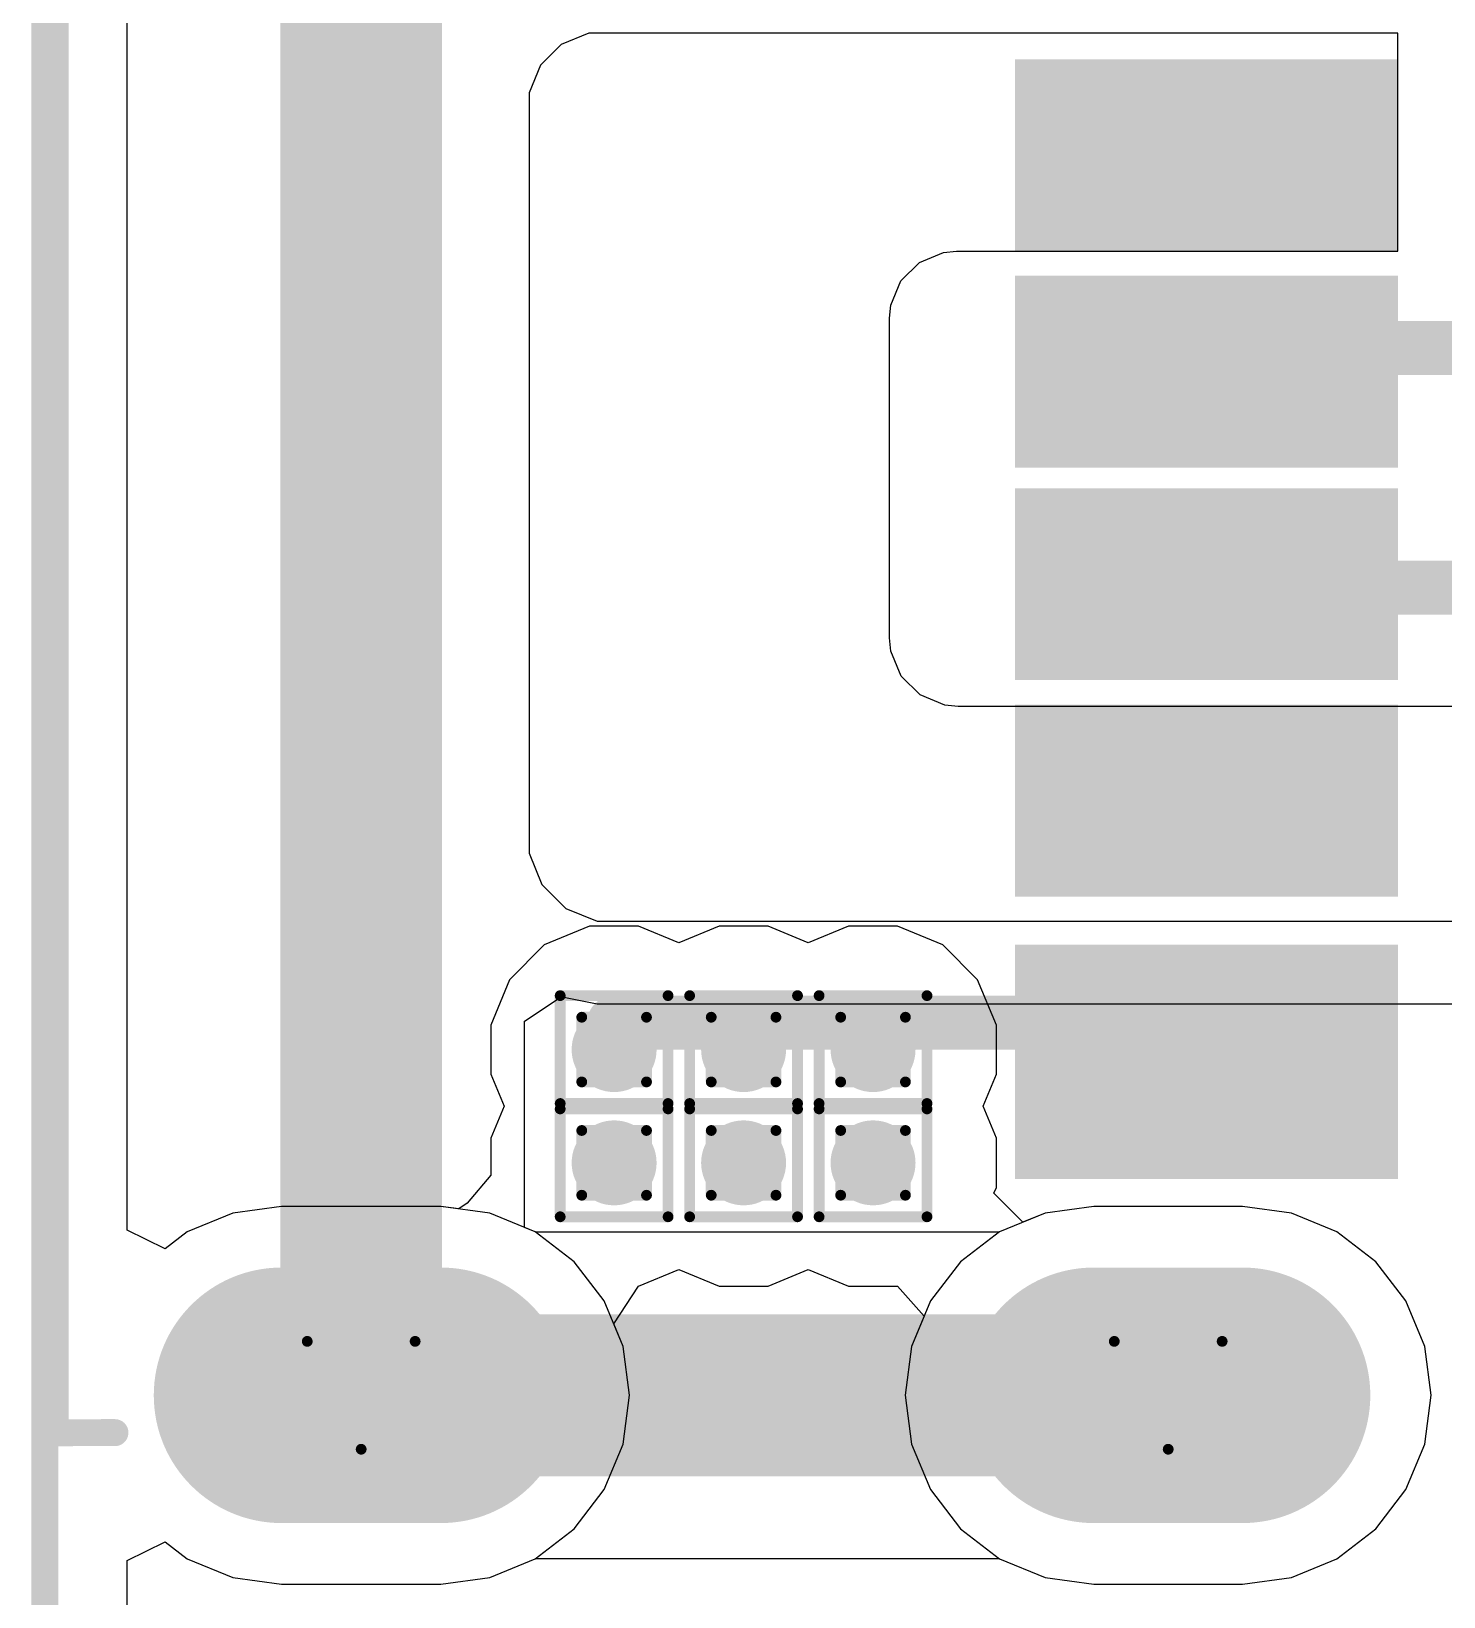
# Model space of a CAD drawing. Header units: inches. Extents: x -12 to 5357, y -8 to 5291.
# Drawn here: x -4.06 to 2.59, y 20.3 to 27.67 of the extents above; entities that cross this region are included whole.
import ezdxf

# ---------------------------------------------------------------- set-up
doc = ezdxf.new("R2010")
doc.units = ezdxf.units.IN
for name, color, linetype in [('Board Outline', 216, 'Continuous'), ('Bottom Layer', 5, 'Continuous'), ('Bottom Solder', 6, 'Continuous'), ('Drill Drawing', 1, 'Continuous'), ('Ground', 16, 'Continuous'), ('Multi-Layer', 9, 'Continuous'), ('Pad Holes', 156, 'Continuous'), ('Power', 76, 'Continuous'), ('Top Layer', 1, 'Continuous'), ('Top Overlay', 2, 'Continuous'), ('Top Paste', 8, 'Continuous'), ('Top Solder', 216, 'Continuous'), ('Via Holes', 16, 'Continuous')]:
    doc.layers.add(name, color=color, linetype=linetype)

# ---------------------------------------------------------------- blocks, each defined once
blk = doc.blocks.new('TYPE_C_31_M_17__74')
at = {"layer": 'Bottom Layer'}
h = blk.add_hatch(color=5, dxfattribs=at)
edge = h.paths.add_edge_path()
edge.add_arc((-4.32, 2.16), 0.5, 0, 180)
edge.add_line((-4.82, 2.16), (-4.82, 1.46))
edge.add_arc((-4.32, 1.46), 0.5, 180, 360)
edge.add_line((-3.82, 1.46), (-3.82, 2.16))
h = blk.add_hatch(color=5, dxfattribs=at)
edge = h.paths.add_edge_path()
edge.add_arc((4.32, 1.46), 0.5, 180, 360)
edge.add_line((4.82, 1.46), (4.82, 2.16))
edge.add_arc((4.32, 2.16), 0.5, 0, 180)
edge.add_line((3.82, 2.16), (3.82, 1.46))
h = blk.add_hatch(color=5, dxfattribs=at)
edge = h.paths.add_edge_path()
edge.add_arc((-4.32, -2.365), 0.5, 180, 360)
edge.add_line((-3.82, -2.365), (-3.82, -1.615))
edge.add_arc((-4.32, -1.615), 0.5, 0, 180)
edge.add_line((-4.82, -1.615), (-4.82, -2.365))
h = blk.add_hatch(color=5, dxfattribs=at)
edge = h.paths.add_edge_path()
edge.add_arc((4.32, -2.365), 0.5, 180, 360)
edge.add_line((4.82, -2.365), (4.82, -1.615))
edge.add_arc((4.32, -1.615), 0.5, 0, 180)
edge.add_line((3.82, -1.615), (3.82, -2.365))
at = {"layer": 'Bottom Solder'}
h = blk.add_hatch(color=6, dxfattribs=at)
edge = h.paths.add_edge_path()
edge.add_arc((-4.32, 2.16), 0.6016, 0, 180)
edge.add_line((-4.9216, 2.16), (-4.9216, 1.46))
edge.add_arc((-4.32, 1.46), 0.6016, 180, 360)
edge.add_line((-3.7184, 1.46), (-3.7184, 2.16))
h = blk.add_hatch(color=6, dxfattribs=at)
edge = h.paths.add_edge_path()
edge.add_arc((4.32, 1.46), 0.6016, 180, 360)
edge.add_line((4.9216, 1.46), (4.9216, 2.16))
edge.add_arc((4.32, 2.16), 0.6016, 0, 180)
edge.add_line((3.7184, 2.16), (3.7184, 1.46))
h = blk.add_hatch(color=6, dxfattribs=at)
edge = h.paths.add_edge_path()
edge.add_arc((-4.32, -2.365), 0.6016, 180, 360)
edge.add_line((-3.7184, -2.365), (-3.7184, -1.615))
edge.add_arc((-4.32, -1.615), 0.6016, 0, 180)
edge.add_line((-4.9216, -1.615), (-4.9216, -2.365))
h = blk.add_hatch(color=6, dxfattribs=at)
edge = h.paths.add_edge_path()
edge.add_arc((4.32, -2.365), 0.6016, 180, 360)
edge.add_line((4.9216, -2.365), (4.9216, -1.615))
edge.add_arc((4.32, -1.615), 0.6016, 0, 180)
edge.add_line((3.7184, -1.615), (3.7184, -2.365))
at = {"layer": 'Ground'}
h = blk.add_hatch(color=16, dxfattribs=at)
edge = h.paths.add_edge_path()
edge.add_arc((-4.32, 2.16), 0.5, 0, 180)
edge.add_line((-4.82, 2.16), (-4.82, 1.46))
edge.add_arc((-4.32, 1.46), 0.5, 180, 360)
edge.add_line((-3.82, 1.46), (-3.82, 2.16))
h = blk.add_hatch(color=16, dxfattribs=at)
edge = h.paths.add_edge_path()
edge.add_arc((4.32, 1.46), 0.5, 180, 360)
edge.add_line((4.82, 1.46), (4.82, 2.16))
edge.add_arc((4.32, 2.16), 0.5, 0, 180)
edge.add_line((3.82, 2.16), (3.82, 1.46))
h = blk.add_hatch(color=16, dxfattribs=at)
edge = h.paths.add_edge_path()
edge.add_arc((-4.32, -2.365), 0.5, 180, 360)
edge.add_line((-3.82, -2.365), (-3.82, -1.615))
edge.add_arc((-4.32, -1.615), 0.5, 0, 180)
edge.add_line((-4.82, -1.615), (-4.82, -2.365))
h = blk.add_hatch(color=16, dxfattribs=at)
edge = h.paths.add_edge_path()
edge.add_arc((4.32, -2.365), 0.5, 180, 360)
edge.add_line((4.82, -2.365), (4.82, -1.615))
edge.add_arc((4.32, -1.615), 0.5, 0, 180)
edge.add_line((3.82, -1.615), (3.82, -2.365))
at = {"layer": 'Multi-Layer'}
h = blk.add_hatch(color=9, dxfattribs=at)
edge = h.paths.add_edge_path()
edge.add_arc((-4.32, 2.16), 0.5, 0, 180)
edge.add_line((-4.82, 2.16), (-4.82, 1.46))
edge.add_arc((-4.32, 1.46), 0.5, 180, 360)
edge.add_line((-3.82, 1.46), (-3.82, 2.16))
h = blk.add_hatch(color=9, dxfattribs=at)
edge = h.paths.add_edge_path()
edge.add_arc((4.32, 1.46), 0.5, 180, 360)
edge.add_line((4.82, 1.46), (4.82, 2.16))
edge.add_arc((4.32, 2.16), 0.5, 0, 180)
edge.add_line((3.82, 2.16), (3.82, 1.46))
h = blk.add_hatch(color=9, dxfattribs=at)
edge = h.paths.add_edge_path()
edge.add_arc((-4.32, -2.365), 0.5, 180, 360)
edge.add_line((-3.82, -2.365), (-3.82, -1.615))
edge.add_arc((-4.32, -1.615), 0.5, 0, 180)
edge.add_line((-4.82, -1.615), (-4.82, -2.365))
h = blk.add_hatch(color=9, dxfattribs=at)
edge = h.paths.add_edge_path()
edge.add_arc((4.32, -2.365), 0.5, 180, 360)
edge.add_line((4.82, -2.365), (4.82, -1.615))
edge.add_arc((4.32, -1.615), 0.5, 0, 180)
edge.add_line((3.82, -1.615), (3.82, -2.365))
at = {"layer": 'Pad Holes'}
h = blk.add_hatch(color=7, dxfattribs=at)
edge = h.paths.add_edge_path()
edge.add_arc((-4.32, 1.47), 0.26, 180, 360)
edge.add_line((-4.06, 1.47), (-4.06, 2.15))
edge.add_arc((-4.32, 2.15), 0.26, 0, 180)
edge.add_line((-4.58, 2.15), (-4.58, 1.47))
h = blk.add_hatch(color=7, dxfattribs=at)
edge = h.paths.add_edge_path()
edge.add_arc((4.32, 1.47), 0.26, 180, 360)
edge.add_line((4.58, 1.47), (4.58, 2.15))
edge.add_arc((4.32, 2.15), 0.26, 0, 180)
edge.add_line((4.06, 2.15), (4.06, 1.47))
h = blk.add_hatch(color=7, dxfattribs=at)
edge = h.paths.add_edge_path()
edge.add_arc((-4.32, -2.33), 0.26, 180, 360)
edge.add_line((-4.06, -2.33), (-4.06, -1.65))
edge.add_arc((-4.32, -1.65), 0.26, 0, 180)
edge.add_line((-4.58, -1.65), (-4.58, -2.33))
h = blk.add_hatch(color=7, dxfattribs=at)
edge = h.paths.add_edge_path()
edge.add_arc((4.32, -2.33), 0.26, 180, 360)
edge.add_line((4.58, -2.33), (4.58, -1.65))
edge.add_arc((4.32, -1.65), 0.26, 0, 180)
edge.add_line((4.06, -1.65), (4.06, -2.33))
at = {"layer": 'Power'}
h = blk.add_hatch(color=76, dxfattribs=at)
edge = h.paths.add_edge_path()
edge.add_arc((-4.32, 2.16), 0.5, 0, 180)
edge.add_line((-4.82, 2.16), (-4.82, 1.46))
edge.add_arc((-4.32, 1.46), 0.5, 180, 360)
edge.add_line((-3.82, 1.46), (-3.82, 2.16))
h = blk.add_hatch(color=76, dxfattribs=at)
edge = h.paths.add_edge_path()
edge.add_arc((4.32, 1.46), 0.5, 180, 360)
edge.add_line((4.82, 1.46), (4.82, 2.16))
edge.add_arc((4.32, 2.16), 0.5, 0, 180)
edge.add_line((3.82, 2.16), (3.82, 1.46))
h = blk.add_hatch(color=76, dxfattribs=at)
edge = h.paths.add_edge_path()
edge.add_arc((-4.32, -2.365), 0.5, 180, 360)
edge.add_line((-3.82, -2.365), (-3.82, -1.615))
edge.add_arc((-4.32, -1.615), 0.5, 0, 180)
edge.add_line((-4.82, -1.615), (-4.82, -2.365))
h = blk.add_hatch(color=76, dxfattribs=at)
edge = h.paths.add_edge_path()
edge.add_arc((4.32, -2.365), 0.5, 180, 360)
edge.add_line((4.82, -2.365), (4.82, -1.615))
edge.add_arc((4.32, -1.615), 0.5, 0, 180)
edge.add_line((3.82, -1.615), (3.82, -2.365))
at = {"layer": 'Top Layer'}
for points in [[(-3.2, 2.79), (-2.3, 2.79), (-2.3, 1.19), (-3.2, 1.19)], [(-1.17, 1.19), (-1.87, 1.19), (-1.87, 2.79), (-1.17, 2.79)], [(-0.15, 1.19), (-0.85, 1.19), (-0.85, 2.79), (-0.15, 2.79)], [(0.15, 2.79), (0.85, 2.79), (0.85, 1.19), (0.15, 1.19)], [(1.17, 2.79), (1.87, 2.79), (1.87, 1.19), (1.17, 1.19)], [(2.3, 2.79), (3.2, 2.79), (3.2, 1.19), (2.3, 1.19)]]:
    blk.add_hatch(color=1, dxfattribs=at).paths.add_polyline_path(points)
h = blk.add_hatch(color=1, dxfattribs=at)
edge = h.paths.add_edge_path()
edge.add_arc((-4.32, 2.16), 0.5, 0, 180)
edge.add_line((-4.82, 2.16), (-4.82, 1.46))
edge.add_arc((-4.32, 1.46), 0.5, 180, 360)
edge.add_line((-3.82, 1.46), (-3.82, 2.16))
h = blk.add_hatch(color=1, dxfattribs=at)
edge = h.paths.add_edge_path()
edge.add_arc((4.32, 1.46), 0.5, 180, 360)
edge.add_line((4.82, 1.46), (4.82, 2.16))
edge.add_arc((4.32, 2.16), 0.5, 0, 180)
edge.add_line((3.82, 2.16), (3.82, 1.46))
h = blk.add_hatch(color=1, dxfattribs=at)
edge = h.paths.add_edge_path()
edge.add_arc((-4.32, -2.365), 0.5, 180, 360)
edge.add_line((-3.82, -2.365), (-3.82, -1.615))
edge.add_arc((-4.32, -1.615), 0.5, 0, 180)
edge.add_line((-4.82, -1.615), (-4.82, -2.365))
h = blk.add_hatch(color=1, dxfattribs=at)
edge = h.paths.add_edge_path()
edge.add_arc((4.32, -2.365), 0.5, 180, 360)
edge.add_line((4.82, -2.365), (4.82, -1.615))
edge.add_arc((4.32, -1.615), 0.5, 0, 180)
edge.add_line((3.82, -1.615), (3.82, -2.365))
at = {"layer": 'Top Paste'}
for points in [[(-3.2, 2.79), (-2.3, 2.79), (-2.3, 1.19), (-3.2, 1.19)], [(-1.17, 1.19), (-1.87, 1.19), (-1.87, 2.79), (-1.17, 2.79)], [(-0.15, 1.19), (-0.85, 1.19), (-0.85, 2.79), (-0.15, 2.79)], [(0.15, 2.79), (0.85, 2.79), (0.85, 1.19), (0.15, 1.19)], [(1.17, 2.79), (1.87, 2.79), (1.87, 1.19), (1.17, 1.19)], [(2.3, 2.79), (3.2, 2.79), (3.2, 1.19), (2.3, 1.19)]]:
    blk.add_hatch(color=8, dxfattribs=at).paths.add_polyline_path(points)
at = {"layer": 'Top Solder'}
for points in [[(-3.3016, 2.8916), (-2.1984, 2.8916), (-2.1984, 1.0884), (-3.3016, 1.0884)], [(-1.0684, 1.0884), (-1.9716, 1.0884), (-1.9716, 2.8916), (-1.0684, 2.8916)], [(-0.0484, 1.0884), (-0.9516, 1.0884), (-0.9516, 2.8916), (-0.0484, 2.8916)], [(0.0484, 2.8916), (0.9516, 2.8916), (0.9516, 1.0884), (0.0484, 1.0884)], [(1.0684, 2.8916), (1.9716, 2.8916), (1.9716, 1.0884), (1.0684, 1.0884)], [(2.1984, 2.8916), (3.3016, 2.8916), (3.3016, 1.0884), (2.1984, 1.0884)]]:
    blk.add_hatch(color=216, dxfattribs=at).paths.add_polyline_path(points)
h = blk.add_hatch(color=216, dxfattribs=at)
edge = h.paths.add_edge_path()
edge.add_arc((-4.32, 2.16), 0.6016, 0, 180)
edge.add_line((-4.9216, 2.16), (-4.9216, 1.46))
edge.add_arc((-4.32, 1.46), 0.6016, 180, 360)
edge.add_line((-3.7184, 1.46), (-3.7184, 2.16))
h = blk.add_hatch(color=216, dxfattribs=at)
edge = h.paths.add_edge_path()
edge.add_arc((4.32, 1.46), 0.6016, 180, 360)
edge.add_line((4.9216, 1.46), (4.9216, 2.16))
edge.add_arc((4.32, 2.16), 0.6016, 0, 180)
edge.add_line((3.7184, 2.16), (3.7184, 1.46))
h = blk.add_hatch(color=216, dxfattribs=at)
edge = h.paths.add_edge_path()
edge.add_arc((-4.32, -2.365), 0.6016, 180, 360)
edge.add_line((-3.7184, -2.365), (-3.7184, -1.615))
edge.add_arc((-4.32, -1.615), 0.6016, 0, 180)
edge.add_line((-4.9216, -1.615), (-4.9216, -2.365))
h = blk.add_hatch(color=216, dxfattribs=at)
edge = h.paths.add_edge_path()
edge.add_arc((4.32, -2.365), 0.6016, 180, 360)
edge.add_line((4.9216, -2.365), (4.9216, -1.615))
edge.add_arc((4.32, -1.615), 0.6016, 0, 180)
edge.add_line((3.7184, -1.615), (3.7184, -2.365))
at = {"layer": 'Top Overlay'}
for points in [[(-4.318, -0.8812, 0.127, 0.127, 0), (-4.32, 0.7464, 0.127, 0.127, 0)], [(4.322, -0.8812, 0.127, 0.127, 0), (4.32, 0.7464, 0.127, 0.127, 0)], [(-4.4995, -3.431, 0.127, 0.127, 0), (-4.4998, -3.1496, 0.127, 0.127, 0)], [(4.4961, -3.431, 0.127, 0.127, 0), (4.4958, -3.1496, 0.127, 0.127, 0)], [(4.4961, -3.431, 0.127, 0.127, 0), (-4.4995, -3.431, 0.127, 0.127, 0)]]:
    blk.add_lwpolyline(points, format="xyseb", dxfattribs=at)
for points in [[(-4.3517, 0.7464, 0.0635, 0.0635, 1), (-4.2882, 0.7464, 0.0635, 0.0635, 1)], [(4.2882, 0.7464, 0.0635, 0.0635, 1), (4.3517, 0.7464, 0.0635, 0.0635, 1)], [(-4.3498, -0.8812, 0.0635, 0.0635, 1), (-4.2862, -0.8812, 0.0635, 0.0635, 1)], [(4.2902, -0.8812, 0.0635, 0.0635, 1), (4.3537, -0.8812, 0.0635, 0.0635, 1)], [(-4.5315, -3.1496, 0.0635, 0.0635, 1), (-4.468, -3.1496, 0.0635, 0.0635, 1)], [(4.464, -3.1496, 0.0635, 0.0635, 1), (4.5275, -3.1496, 0.0635, 0.0635, 1)], [(-4.5312, -3.431, 0.0635, 0.0635, 1), (-4.4677, -3.431, 0.0635, 0.0635, 1)], [(-4.5312, -3.431, 0.0635, 0.0635, 1), (-4.4677, -3.431, 0.0635, 0.0635, 1)], [(4.4644, -3.431, 0.0635, 0.0635, 1), (4.5279, -3.431, 0.0635, 0.0635, 1)], [(4.4644, -3.431, 0.0635, 0.0635, 1), (4.5279, -3.431, 0.0635, 0.0635, 1)]]:
    blk.add_lwpolyline(points, format="xyseb", close=True, dxfattribs=at)

msp = doc.modelspace()

# ---------------------------------------------------------------- hatches: boundary and pattern name
at = {"layer": 'Bottom Layer'}
h = msp.add_hatch(color=5, dxfattribs=at)
edge = h.paths.add_edge_path()
edge.add_arc((-1.3191, 22.8737), 0.2, 0, 360)
h = msp.add_hatch(color=5, dxfattribs=at)
edge = h.paths.add_edge_path()
edge.add_arc((-0.7095, 22.8737), 0.2, 0, 360)
h = msp.add_hatch(color=5, dxfattribs=at)
edge = h.paths.add_edge_path()
edge.add_arc((-0.0999, 22.8737), 0.2, 0, 360)
h = msp.add_hatch(color=5, dxfattribs=at)
edge = h.paths.add_edge_path()
edge.add_arc((-1.3191, 22.3403), 0.2, 0, 360)
h = msp.add_hatch(color=5, dxfattribs=at)
edge = h.paths.add_edge_path()
edge.add_arc((-0.7095, 22.3403), 0.2, 0, 360)
h = msp.add_hatch(color=5, dxfattribs=at)
edge = h.paths.add_edge_path()
edge.add_arc((-0.0999, 22.3403), 0.2, 0, 360)
at = {"layer": 'Ground'}
h = msp.add_hatch(color=16, dxfattribs=at)
edge = h.paths.add_edge_path()
edge.add_arc((-1.3191, 22.8737), 0.2, 0, 360)
h = msp.add_hatch(color=16, dxfattribs=at)
edge = h.paths.add_edge_path()
edge.add_arc((-0.7095, 22.8737), 0.2, 0, 360)
h = msp.add_hatch(color=16, dxfattribs=at)
edge = h.paths.add_edge_path()
edge.add_arc((-0.0999, 22.8737), 0.2, 0, 360)
h = msp.add_hatch(color=16, dxfattribs=at)
edge = h.paths.add_edge_path()
edge.add_arc((-1.3191, 22.3403), 0.2, 0, 360)
h = msp.add_hatch(color=16, dxfattribs=at)
edge = h.paths.add_edge_path()
edge.add_arc((-0.7095, 22.3403), 0.2, 0, 360)
h = msp.add_hatch(color=16, dxfattribs=at)
edge = h.paths.add_edge_path()
edge.add_arc((-0.0999, 22.3403), 0.2, 0, 360)
at = {"layer": 'Power'}
h = msp.add_hatch(color=76, dxfattribs=at)
edge = h.paths.add_edge_path()
edge.add_arc((-1.3191, 22.8737), 0.2, 0, 360)
h = msp.add_hatch(color=76, dxfattribs=at)
edge = h.paths.add_edge_path()
edge.add_arc((-0.7095, 22.8737), 0.2, 0, 360)
h = msp.add_hatch(color=76, dxfattribs=at)
edge = h.paths.add_edge_path()
edge.add_arc((-0.0999, 22.8737), 0.2, 0, 360)
h = msp.add_hatch(color=76, dxfattribs=at)
edge = h.paths.add_edge_path()
edge.add_arc((-1.3191, 22.3403), 0.2, 0, 360)
h = msp.add_hatch(color=76, dxfattribs=at)
edge = h.paths.add_edge_path()
edge.add_arc((-0.7095, 22.3403), 0.2, 0, 360)
h = msp.add_hatch(color=76, dxfattribs=at)
edge = h.paths.add_edge_path()
edge.add_arc((-0.0999, 22.3403), 0.2, 0, 360)
at = {"layer": 'Top Layer'}
h = msp.add_hatch(color=1, dxfattribs=at)
edge = h.paths.add_edge_path()
edge.add_arc((-1.3191, 22.8737), 0.2, 0, 360)
h = msp.add_hatch(color=1, dxfattribs=at)
edge = h.paths.add_edge_path()
edge.add_arc((-0.7095, 22.8737), 0.2, 0, 360)
h = msp.add_hatch(color=1, dxfattribs=at)
edge = h.paths.add_edge_path()
edge.add_arc((-0.0999, 22.8737), 0.2, 0, 360)
h = msp.add_hatch(color=1, dxfattribs=at)
edge = h.paths.add_edge_path()
edge.add_arc((-1.3191, 22.3403), 0.2, 0, 360)
h = msp.add_hatch(color=1, dxfattribs=at)
edge = h.paths.add_edge_path()
edge.add_arc((-0.7095, 22.3403), 0.2, 0, 360)
h = msp.add_hatch(color=1, dxfattribs=at)
edge = h.paths.add_edge_path()
edge.add_arc((-0.0999, 22.3403), 0.2, 0, 360)
at = {"layer": 'Via Holes'}
h = msp.add_hatch(color=7, dxfattribs=at)
edge = h.paths.add_edge_path()
edge.add_arc((-1.3191, 22.8737), 0.1, 0, 360)
h = msp.add_hatch(color=7, dxfattribs=at)
edge = h.paths.add_edge_path()
edge.add_arc((-0.7095, 22.8737), 0.1, 0, 360)
h = msp.add_hatch(color=7, dxfattribs=at)
edge = h.paths.add_edge_path()
edge.add_arc((-0.0999, 22.8737), 0.1, 0, 360)
h = msp.add_hatch(color=7, dxfattribs=at)
edge = h.paths.add_edge_path()
edge.add_arc((-1.3191, 22.3403), 0.1, 0, 360)
h = msp.add_hatch(color=7, dxfattribs=at)
edge = h.paths.add_edge_path()
edge.add_arc((-0.7095, 22.3403), 0.1, 0, 360)
h = msp.add_hatch(color=7, dxfattribs=at)
edge = h.paths.add_edge_path()
edge.add_arc((-0.0999, 22.3403), 0.1, 0, 360)

# ---------------------------------------------------------------- linework, layer by layer
at = {"layer": 'Board Outline'}
msp.add_lwpolyline([(-3.9999, -1.4599, 0.127, 0.127, 0), (-3.9999, 55.438, 0.127, 0.127, 0)], format="xyseb", dxfattribs=at)
at = {"layer": 'Bottom Layer'}
for p, q in [((-3.6114, 22.0229), (-3.6114, 29.1084)), ((-2.8851, 22.1343), (-3.1151, 22.104)), ((-2.1351, 22.1343), (-2.8851, 22.1343)), ((-1.9051, 22.104), (-2.1351, 22.1343)), ((0.9399, 22.1343), (0.7099, 22.104)), ((1.6399, 22.1343), (0.9399, 22.1343)), ((1.8699, 22.104), (1.6399, 22.1343)), ((-3.1151, 22.104), (-3.3294, 22.0152)), ((-1.6908, 22.0152), (-1.9051, 22.104)), ((0.7099, 22.104), (0.4956, 22.0152)), ((2.0842, 22.0152), (1.8699, 22.104)), ((-3.4336, 21.9352), (-3.6114, 22.0229)), ((-3.3294, 22.0152), (-3.4336, 21.9352)), ((-1.5068, 21.874), (-1.6908, 22.0152)), ((0.4956, 22.0152), (0.3116, 21.874)), ((2.2683, 21.874), (2.0842, 22.0152)), ((-1.3655, 21.69), (-1.5068, 21.874)), ((0.3116, 21.874), (0.1704, 21.69)), ((2.4095, 21.69), (2.2683, 21.874)), ((-1.2768, 21.4757), (-1.3655, 21.69)), ((0.1704, 21.69), (0.0816, 21.4757)), ((2.4982, 21.4757), (2.4095, 21.69)), ((-1.2465, 21.2457), (-1.2768, 21.4757)), ((0.0816, 21.4757), (0.0513, 21.2457)), ((2.5285, 21.2457), (2.4982, 21.4757)), ((-1.2768, 21.0157), (-1.2465, 21.2457)), ((0.0513, 21.2457), (0.0816, 21.0157)), ((2.4982, 21.0157), (2.5285, 21.2457)), ((-1.3655, 20.8014), (-1.2768, 21.0157)), ((0.0816, 21.0157), (0.1704, 20.8014)), ((2.4095, 20.8014), (2.4982, 21.0157)), ((-1.5068, 20.6174), (-1.3655, 20.8014)), ((0.1704, 20.8014), (0.3116, 20.6174)), ((2.2683, 20.6174), (2.4095, 20.8014)), ((-1.6908, 20.4761), (-1.5068, 20.6174)), ((0.3116, 20.6174), (0.4956, 20.4761)), ((2.0842, 20.4761), (2.2683, 20.6174)), ((-3.6114, 20.4684), (-3.4336, 20.5561)), ((-3.4336, 20.5561), (-3.3294, 20.4761)), ((-3.6114, -1.4599), (-3.6114, 20.4684)), ((-3.3294, 20.4761), (-3.1151, 20.3874)), ((-1.9051, 20.3874), (-1.6908, 20.4761)), ((0.4956, 20.4761), (0.7099, 20.3874)), ((1.8699, 20.3874), (2.0842, 20.4761)), ((-3.1151, 20.3874), (-2.8851, 20.3571)), ((-2.8851, 20.3571), (-2.1351, 20.3571)), ((-2.1351, 20.3571), (-1.9051, 20.3874)), ((0.7099, 20.3874), (0.9399, 20.3571)), ((0.9399, 20.3571), (1.6399, 20.3571)), ((1.6399, 20.3571), (1.8699, 20.3874))]:
    msp.add_line(p, q, dxfattribs=at)
at = {"layer": 'Drill Drawing'}
for points in [[(-1.5731, 23.1277, 0.0508, 0.0508, 0), (-1.0651, 23.1277, 0.0508, 0.0508, 0)], [(-1.5731, 22.6197, 0.0508, 0.0508, 0), (-1.5731, 23.1277, 0.0508, 0.0508, 0)], [(-1.0651, 22.6197, 0.0508, 0.0508, 0), (-1.0651, 23.1277, 0.0508, 0.0508, 0)], [(-0.9635, 23.1277, 0.0508, 0.0508, 0), (-0.4555, 23.1277, 0.0508, 0.0508, 0)], [(-0.9635, 22.6197, 0.0508, 0.0508, 0), (-0.9635, 23.1277, 0.0508, 0.0508, 0)], [(-0.4555, 22.6197, 0.0508, 0.0508, 0), (-0.4555, 23.1277, 0.0508, 0.0508, 0)], [(-0.3539, 23.1277, 0.0508, 0.0508, 0), (0.1541, 23.1277, 0.0508, 0.0508, 0)], [(-0.3539, 22.6197, 0.0508, 0.0508, 0), (-0.3539, 23.1277, 0.0508, 0.0508, 0)], [(0.1541, 22.6197, 0.0508, 0.0508, 0), (0.1541, 23.1277, 0.0508, 0.0508, 0)], [(-1.4715, 23.0261, 0.0508, 0.0508, 0), (-1.1667, 23.0261, 0.0508, 0.0508, 0)], [(-1.4715, 22.7213, 0.0508, 0.0508, 0), (-1.4715, 23.0261, 0.0508, 0.0508, 0)], [(-1.1667, 22.7213, 0.0508, 0.0508, 0), (-1.1667, 23.0261, 0.0508, 0.0508, 0)], [(-0.8619, 23.0261, 0.0508, 0.0508, 0), (-0.5571, 23.0261, 0.0508, 0.0508, 0)], [(-0.8619, 22.7213, 0.0508, 0.0508, 0), (-0.8619, 23.0261, 0.0508, 0.0508, 0)], [(-0.5571, 22.7213, 0.0508, 0.0508, 0), (-0.5571, 23.0261, 0.0508, 0.0508, 0)], [(-0.2523, 23.0261, 0.0508, 0.0508, 0), (0.0525, 23.0261, 0.0508, 0.0508, 0)], [(-0.2523, 22.7213, 0.0508, 0.0508, 0), (-0.2523, 23.0261, 0.0508, 0.0508, 0)], [(0.0525, 22.7213, 0.0508, 0.0508, 0), (0.0525, 23.0261, 0.0508, 0.0508, 0)], [(-1.4715, 22.7213, 0.0508, 0.0508, 0), (-1.1667, 22.7213, 0.0508, 0.0508, 0)], [(-0.8619, 22.7213, 0.0508, 0.0508, 0), (-0.5571, 22.7213, 0.0508, 0.0508, 0)], [(-0.2523, 22.7213, 0.0508, 0.0508, 0), (0.0525, 22.7213, 0.0508, 0.0508, 0)], [(-1.5731, 22.6197, 0.0508, 0.0508, 0), (-1.0651, 22.6197, 0.0508, 0.0508, 0)], [(-0.9635, 22.6197, 0.0508, 0.0508, 0), (-0.4555, 22.6197, 0.0508, 0.0508, 0)], [(-0.3539, 22.6197, 0.0508, 0.0508, 0), (0.1541, 22.6197, 0.0508, 0.0508, 0)], [(-1.5731, 22.5943, 0.0508, 0.0508, 0), (-1.0651, 22.5943, 0.0508, 0.0508, 0)], [(-1.5731, 22.0863, 0.0508, 0.0508, 0), (-1.5731, 22.5943, 0.0508, 0.0508, 0)], [(-1.0651, 22.0863, 0.0508, 0.0508, 0), (-1.0651, 22.5943, 0.0508, 0.0508, 0)], [(-0.9635, 22.5943, 0.0508, 0.0508, 0), (-0.4555, 22.5943, 0.0508, 0.0508, 0)], [(-0.9635, 22.0863, 0.0508, 0.0508, 0), (-0.9635, 22.5943, 0.0508, 0.0508, 0)], [(-0.4555, 22.0863, 0.0508, 0.0508, 0), (-0.4555, 22.5943, 0.0508, 0.0508, 0)], [(-0.3539, 22.5943, 0.0508, 0.0508, 0), (0.1541, 22.5943, 0.0508, 0.0508, 0)], [(-0.3539, 22.0863, 0.0508, 0.0508, 0), (-0.3539, 22.5943, 0.0508, 0.0508, 0)], [(0.1541, 22.0863, 0.0508, 0.0508, 0), (0.1541, 22.5943, 0.0508, 0.0508, 0)], [(-1.4715, 22.4927, 0.0508, 0.0508, 0), (-1.1667, 22.4927, 0.0508, 0.0508, 0)], [(-1.4715, 22.1879, 0.0508, 0.0508, 0), (-1.4715, 22.4927, 0.0508, 0.0508, 0)], [(-1.1667, 22.1879, 0.0508, 0.0508, 0), (-1.1667, 22.4927, 0.0508, 0.0508, 0)], [(-0.8619, 22.4927, 0.0508, 0.0508, 0), (-0.5571, 22.4927, 0.0508, 0.0508, 0)], [(-0.8619, 22.1879, 0.0508, 0.0508, 0), (-0.8619, 22.4927, 0.0508, 0.0508, 0)], [(-0.5571, 22.1879, 0.0508, 0.0508, 0), (-0.5571, 22.4927, 0.0508, 0.0508, 0)], [(-0.2523, 22.4927, 0.0508, 0.0508, 0), (0.0525, 22.4927, 0.0508, 0.0508, 0)], [(-0.2523, 22.1879, 0.0508, 0.0508, 0), (-0.2523, 22.4927, 0.0508, 0.0508, 0)], [(0.0525, 22.1879, 0.0508, 0.0508, 0), (0.0525, 22.4927, 0.0508, 0.0508, 0)], [(-1.4715, 22.1879, 0.0508, 0.0508, 0), (-1.1667, 22.1879, 0.0508, 0.0508, 0)], [(-0.8619, 22.1879, 0.0508, 0.0508, 0), (-0.5571, 22.1879, 0.0508, 0.0508, 0)], [(-0.2523, 22.1879, 0.0508, 0.0508, 0), (0.0525, 22.1879, 0.0508, 0.0508, 0)], [(-1.5731, 22.0863, 0.0508, 0.0508, 0), (-1.0651, 22.0863, 0.0508, 0.0508, 0)], [(-0.9635, 22.0863, 0.0508, 0.0508, 0), (-0.4555, 22.0863, 0.0508, 0.0508, 0)], [(-0.3539, 22.0863, 0.0508, 0.0508, 0), (0.1541, 22.0863, 0.0508, 0.0508, 0)], [(-2.7641, 21.4997, 0.0508, 0.0508, 0), (-2.2561, 21.4997, 0.0508, 0.0508, 0)], [(-2.7641, 21.4997, 0.0508, 0.0508, 0), (-2.5101, 20.9917, 0.0508, 0.0508, 0)], [(-2.5101, 20.9917, 0.0508, 0.0508, 0), (-2.2561, 21.4997, 0.0508, 0.0508, 0)], [(1.0359, 21.4997, 0.0508, 0.0508, 0), (1.5439, 21.4997, 0.0508, 0.0508, 0)], [(1.0359, 21.4997, 0.0508, 0.0508, 0), (1.2899, 20.9917, 0.0508, 0.0508, 0)], [(1.2899, 20.9917, 0.0508, 0.0508, 0), (1.5439, 21.4997, 0.0508, 0.0508, 0)]]:
    msp.add_lwpolyline(points, format="xyseb", dxfattribs=at)
for points in [[(-1.5858, 23.1277, 0.0254, 0.0254, 1), (-1.5604, 23.1277, 0.0254, 0.0254, 1)], [(-1.5858, 23.1277, 0.0254, 0.0254, 1), (-1.5604, 23.1277, 0.0254, 0.0254, 1)], [(-1.0778, 23.1277, 0.0254, 0.0254, 1), (-1.0524, 23.1277, 0.0254, 0.0254, 1)], [(-1.0778, 23.1277, 0.0254, 0.0254, 1), (-1.0524, 23.1277, 0.0254, 0.0254, 1)], [(-0.9762, 23.1277, 0.0254, 0.0254, 1), (-0.9508, 23.1277, 0.0254, 0.0254, 1)], [(-0.9762, 23.1277, 0.0254, 0.0254, 1), (-0.9508, 23.1277, 0.0254, 0.0254, 1)], [(-0.4682, 23.1277, 0.0254, 0.0254, 1), (-0.4428, 23.1277, 0.0254, 0.0254, 1)], [(-0.4682, 23.1277, 0.0254, 0.0254, 1), (-0.4428, 23.1277, 0.0254, 0.0254, 1)], [(-0.3666, 23.1277, 0.0254, 0.0254, 1), (-0.3412, 23.1277, 0.0254, 0.0254, 1)], [(-0.3666, 23.1277, 0.0254, 0.0254, 1), (-0.3412, 23.1277, 0.0254, 0.0254, 1)], [(0.1414, 23.1277, 0.0254, 0.0254, 1), (0.1668, 23.1277, 0.0254, 0.0254, 1)], [(0.1414, 23.1277, 0.0254, 0.0254, 1), (0.1668, 23.1277, 0.0254, 0.0254, 1)], [(-1.4842, 23.0261, 0.0254, 0.0254, 1), (-1.4588, 23.0261, 0.0254, 0.0254, 1)], [(-1.4842, 23.0261, 0.0254, 0.0254, 1), (-1.4588, 23.0261, 0.0254, 0.0254, 1)], [(-1.1794, 23.0261, 0.0254, 0.0254, 1), (-1.154, 23.0261, 0.0254, 0.0254, 1)], [(-1.1794, 23.0261, 0.0254, 0.0254, 1), (-1.154, 23.0261, 0.0254, 0.0254, 1)], [(-0.8746, 23.0261, 0.0254, 0.0254, 1), (-0.8492, 23.0261, 0.0254, 0.0254, 1)], [(-0.8746, 23.0261, 0.0254, 0.0254, 1), (-0.8492, 23.0261, 0.0254, 0.0254, 1)], [(-0.5698, 23.0261, 0.0254, 0.0254, 1), (-0.5444, 23.0261, 0.0254, 0.0254, 1)], [(-0.5698, 23.0261, 0.0254, 0.0254, 1), (-0.5444, 23.0261, 0.0254, 0.0254, 1)], [(-0.265, 23.0261, 0.0254, 0.0254, 1), (-0.2396, 23.0261, 0.0254, 0.0254, 1)], [(-0.265, 23.0261, 0.0254, 0.0254, 1), (-0.2396, 23.0261, 0.0254, 0.0254, 1)], [(0.0398, 23.0261, 0.0254, 0.0254, 1), (0.0652, 23.0261, 0.0254, 0.0254, 1)], [(0.0398, 23.0261, 0.0254, 0.0254, 1), (0.0652, 23.0261, 0.0254, 0.0254, 1)], [(-1.4842, 22.7213, 0.0254, 0.0254, 1), (-1.4588, 22.7213, 0.0254, 0.0254, 1)], [(-1.4842, 22.7213, 0.0254, 0.0254, 1), (-1.4588, 22.7213, 0.0254, 0.0254, 1)], [(-1.1794, 22.7213, 0.0254, 0.0254, 1), (-1.154, 22.7213, 0.0254, 0.0254, 1)], [(-1.1794, 22.7213, 0.0254, 0.0254, 1), (-1.154, 22.7213, 0.0254, 0.0254, 1)], [(-0.8746, 22.7213, 0.0254, 0.0254, 1), (-0.8492, 22.7213, 0.0254, 0.0254, 1)], [(-0.8746, 22.7213, 0.0254, 0.0254, 1), (-0.8492, 22.7213, 0.0254, 0.0254, 1)], [(-0.5698, 22.7213, 0.0254, 0.0254, 1), (-0.5444, 22.7213, 0.0254, 0.0254, 1)], [(-0.5698, 22.7213, 0.0254, 0.0254, 1), (-0.5444, 22.7213, 0.0254, 0.0254, 1)], [(-0.265, 22.7213, 0.0254, 0.0254, 1), (-0.2396, 22.7213, 0.0254, 0.0254, 1)], [(-0.265, 22.7213, 0.0254, 0.0254, 1), (-0.2396, 22.7213, 0.0254, 0.0254, 1)], [(0.0398, 22.7213, 0.0254, 0.0254, 1), (0.0652, 22.7213, 0.0254, 0.0254, 1)], [(0.0398, 22.7213, 0.0254, 0.0254, 1), (0.0652, 22.7213, 0.0254, 0.0254, 1)], [(-1.5858, 22.6197, 0.0254, 0.0254, 1), (-1.5604, 22.6197, 0.0254, 0.0254, 1)], [(-1.5858, 22.6197, 0.0254, 0.0254, 1), (-1.5604, 22.6197, 0.0254, 0.0254, 1)], [(-1.0778, 22.6197, 0.0254, 0.0254, 1), (-1.0524, 22.6197, 0.0254, 0.0254, 1)], [(-1.0778, 22.6197, 0.0254, 0.0254, 1), (-1.0524, 22.6197, 0.0254, 0.0254, 1)], [(-0.9762, 22.6197, 0.0254, 0.0254, 1), (-0.9508, 22.6197, 0.0254, 0.0254, 1)], [(-0.9762, 22.6197, 0.0254, 0.0254, 1), (-0.9508, 22.6197, 0.0254, 0.0254, 1)], [(-0.4682, 22.6197, 0.0254, 0.0254, 1), (-0.4428, 22.6197, 0.0254, 0.0254, 1)], [(-0.4682, 22.6197, 0.0254, 0.0254, 1), (-0.4428, 22.6197, 0.0254, 0.0254, 1)], [(-0.3666, 22.6197, 0.0254, 0.0254, 1), (-0.3412, 22.6197, 0.0254, 0.0254, 1)], [(-0.3666, 22.6197, 0.0254, 0.0254, 1), (-0.3412, 22.6197, 0.0254, 0.0254, 1)], [(0.1414, 22.6197, 0.0254, 0.0254, 1), (0.1668, 22.6197, 0.0254, 0.0254, 1)], [(0.1414, 22.6197, 0.0254, 0.0254, 1), (0.1668, 22.6197, 0.0254, 0.0254, 1)], [(-1.5858, 22.5943, 0.0254, 0.0254, 1), (-1.5604, 22.5943, 0.0254, 0.0254, 1)], [(-1.5858, 22.5943, 0.0254, 0.0254, 1), (-1.5604, 22.5943, 0.0254, 0.0254, 1)], [(-1.0778, 22.5943, 0.0254, 0.0254, 1), (-1.0524, 22.5943, 0.0254, 0.0254, 1)], [(-1.0778, 22.5943, 0.0254, 0.0254, 1), (-1.0524, 22.5943, 0.0254, 0.0254, 1)], [(-0.9762, 22.5943, 0.0254, 0.0254, 1), (-0.9508, 22.5943, 0.0254, 0.0254, 1)], [(-0.9762, 22.5943, 0.0254, 0.0254, 1), (-0.9508, 22.5943, 0.0254, 0.0254, 1)], [(-0.4682, 22.5943, 0.0254, 0.0254, 1), (-0.4428, 22.5943, 0.0254, 0.0254, 1)], [(-0.4682, 22.5943, 0.0254, 0.0254, 1), (-0.4428, 22.5943, 0.0254, 0.0254, 1)], [(-0.3666, 22.5943, 0.0254, 0.0254, 1), (-0.3412, 22.5943, 0.0254, 0.0254, 1)], [(-0.3666, 22.5943, 0.0254, 0.0254, 1), (-0.3412, 22.5943, 0.0254, 0.0254, 1)], [(0.1414, 22.5943, 0.0254, 0.0254, 1), (0.1668, 22.5943, 0.0254, 0.0254, 1)], [(0.1414, 22.5943, 0.0254, 0.0254, 1), (0.1668, 22.5943, 0.0254, 0.0254, 1)], [(-1.4842, 22.4927, 0.0254, 0.0254, 1), (-1.4588, 22.4927, 0.0254, 0.0254, 1)], [(-1.4842, 22.4927, 0.0254, 0.0254, 1), (-1.4588, 22.4927, 0.0254, 0.0254, 1)], [(-1.1794, 22.4927, 0.0254, 0.0254, 1), (-1.154, 22.4927, 0.0254, 0.0254, 1)], [(-1.1794, 22.4927, 0.0254, 0.0254, 1), (-1.154, 22.4927, 0.0254, 0.0254, 1)], [(-0.8746, 22.4927, 0.0254, 0.0254, 1), (-0.8492, 22.4927, 0.0254, 0.0254, 1)], [(-0.8746, 22.4927, 0.0254, 0.0254, 1), (-0.8492, 22.4927, 0.0254, 0.0254, 1)], [(-0.5698, 22.4927, 0.0254, 0.0254, 1), (-0.5444, 22.4927, 0.0254, 0.0254, 1)], [(-0.5698, 22.4927, 0.0254, 0.0254, 1), (-0.5444, 22.4927, 0.0254, 0.0254, 1)], [(-0.265, 22.4927, 0.0254, 0.0254, 1), (-0.2396, 22.4927, 0.0254, 0.0254, 1)], [(-0.265, 22.4927, 0.0254, 0.0254, 1), (-0.2396, 22.4927, 0.0254, 0.0254, 1)], [(0.0398, 22.4927, 0.0254, 0.0254, 1), (0.0652, 22.4927, 0.0254, 0.0254, 1)], [(0.0398, 22.4927, 0.0254, 0.0254, 1), (0.0652, 22.4927, 0.0254, 0.0254, 1)], [(-1.4842, 22.1879, 0.0254, 0.0254, 1), (-1.4588, 22.1879, 0.0254, 0.0254, 1)], [(-1.4842, 22.1879, 0.0254, 0.0254, 1), (-1.4588, 22.1879, 0.0254, 0.0254, 1)], [(-1.1794, 22.1879, 0.0254, 0.0254, 1), (-1.154, 22.1879, 0.0254, 0.0254, 1)], [(-1.1794, 22.1879, 0.0254, 0.0254, 1), (-1.154, 22.1879, 0.0254, 0.0254, 1)], [(-0.8746, 22.1879, 0.0254, 0.0254, 1), (-0.8492, 22.1879, 0.0254, 0.0254, 1)], [(-0.8746, 22.1879, 0.0254, 0.0254, 1), (-0.8492, 22.1879, 0.0254, 0.0254, 1)], [(-0.5698, 22.1879, 0.0254, 0.0254, 1), (-0.5444, 22.1879, 0.0254, 0.0254, 1)], [(-0.5698, 22.1879, 0.0254, 0.0254, 1), (-0.5444, 22.1879, 0.0254, 0.0254, 1)], [(-0.265, 22.1879, 0.0254, 0.0254, 1), (-0.2396, 22.1879, 0.0254, 0.0254, 1)], [(-0.265, 22.1879, 0.0254, 0.0254, 1), (-0.2396, 22.1879, 0.0254, 0.0254, 1)], [(0.0398, 22.1879, 0.0254, 0.0254, 1), (0.0652, 22.1879, 0.0254, 0.0254, 1)], [(0.0398, 22.1879, 0.0254, 0.0254, 1), (0.0652, 22.1879, 0.0254, 0.0254, 1)], [(-1.5858, 22.0863, 0.0254, 0.0254, 1), (-1.5604, 22.0863, 0.0254, 0.0254, 1)], [(-1.5858, 22.0863, 0.0254, 0.0254, 1), (-1.5604, 22.0863, 0.0254, 0.0254, 1)], [(-1.0778, 22.0863, 0.0254, 0.0254, 1), (-1.0524, 22.0863, 0.0254, 0.0254, 1)], [(-1.0778, 22.0863, 0.0254, 0.0254, 1), (-1.0524, 22.0863, 0.0254, 0.0254, 1)], [(-0.9762, 22.0863, 0.0254, 0.0254, 1), (-0.9508, 22.0863, 0.0254, 0.0254, 1)], [(-0.9762, 22.0863, 0.0254, 0.0254, 1), (-0.9508, 22.0863, 0.0254, 0.0254, 1)], [(-0.4682, 22.0863, 0.0254, 0.0254, 1), (-0.4428, 22.0863, 0.0254, 0.0254, 1)], [(-0.4682, 22.0863, 0.0254, 0.0254, 1), (-0.4428, 22.0863, 0.0254, 0.0254, 1)], [(-0.3666, 22.0863, 0.0254, 0.0254, 1), (-0.3412, 22.0863, 0.0254, 0.0254, 1)], [(-0.3666, 22.0863, 0.0254, 0.0254, 1), (-0.3412, 22.0863, 0.0254, 0.0254, 1)], [(0.1414, 22.0863, 0.0254, 0.0254, 1), (0.1668, 22.0863, 0.0254, 0.0254, 1)], [(0.1414, 22.0863, 0.0254, 0.0254, 1), (0.1668, 22.0863, 0.0254, 0.0254, 1)], [(-2.7768, 21.4997, 0.0254, 0.0254, 1), (-2.7514, 21.4997, 0.0254, 0.0254, 1)], [(-2.7768, 21.4997, 0.0254, 0.0254, 1), (-2.7514, 21.4997, 0.0254, 0.0254, 1)], [(-2.2688, 21.4997, 0.0254, 0.0254, 1), (-2.2434, 21.4997, 0.0254, 0.0254, 1)], [(-2.2688, 21.4997, 0.0254, 0.0254, 1), (-2.2434, 21.4997, 0.0254, 0.0254, 1)], [(1.0232, 21.4997, 0.0254, 0.0254, 1), (1.0486, 21.4997, 0.0254, 0.0254, 1)], [(1.0232, 21.4997, 0.0254, 0.0254, 1), (1.0486, 21.4997, 0.0254, 0.0254, 1)], [(1.5312, 21.4997, 0.0254, 0.0254, 1), (1.5566, 21.4997, 0.0254, 0.0254, 1)], [(1.5312, 21.4997, 0.0254, 0.0254, 1), (1.5566, 21.4997, 0.0254, 0.0254, 1)], [(-2.5228, 20.9917, 0.0254, 0.0254, 1), (-2.4974, 20.9917, 0.0254, 0.0254, 1)], [(-2.5228, 20.9917, 0.0254, 0.0254, 1), (-2.4974, 20.9917, 0.0254, 0.0254, 1)], [(1.2772, 20.9917, 0.0254, 0.0254, 1), (1.3026, 20.9917, 0.0254, 0.0254, 1)], [(1.2772, 20.9917, 0.0254, 0.0254, 1), (1.3026, 20.9917, 0.0254, 0.0254, 1)]]:
    msp.add_lwpolyline(points, format="xyseb", close=True, dxfattribs=at)
at = {"layer": 'Ground'}
for p, q in [((-3.6114, 22.0229), (-3.6114, 29.1084)), ((-2.8851, 22.1343), (-3.1151, 22.104)), ((-2.1351, 22.1343), (-2.8851, 22.1343)), ((-1.9051, 22.104), (-2.1351, 22.1343)), ((0.9399, 22.1343), (0.7099, 22.104)), ((1.6399, 22.1343), (0.9399, 22.1343)), ((1.8699, 22.104), (1.6399, 22.1343)), ((-3.1151, 22.104), (-3.3294, 22.0152)), ((-1.6908, 22.0152), (-1.9051, 22.104)), ((0.7099, 22.104), (0.4956, 22.0152)), ((2.0842, 22.0152), (1.8699, 22.104)), ((-3.4336, 21.9352), (-3.6114, 22.0229)), ((-3.3294, 22.0152), (-3.4336, 21.9352)), ((-1.5068, 21.874), (-1.6908, 22.0152)), ((0.4956, 22.0152), (0.3116, 21.874)), ((2.2683, 21.874), (2.0842, 22.0152)), ((-1.3655, 21.69), (-1.5068, 21.874)), ((0.3116, 21.874), (0.1704, 21.69)), ((2.4095, 21.69), (2.2683, 21.874)), ((-1.2768, 21.4757), (-1.3655, 21.69)), ((0.1704, 21.69), (0.0816, 21.4757)), ((2.4982, 21.4757), (2.4095, 21.69)), ((-1.2465, 21.2457), (-1.2768, 21.4757)), ((0.0816, 21.4757), (0.0513, 21.2457)), ((2.5285, 21.2457), (2.4982, 21.4757)), ((-1.2768, 21.0157), (-1.2465, 21.2457)), ((0.0513, 21.2457), (0.0816, 21.0157)), ((2.4982, 21.0157), (2.5285, 21.2457)), ((-1.3655, 20.8014), (-1.2768, 21.0157)), ((0.0816, 21.0157), (0.1704, 20.8014)), ((2.4095, 20.8014), (2.4982, 21.0157)), ((-1.5068, 20.6174), (-1.3655, 20.8014)), ((0.1704, 20.8014), (0.3116, 20.6174)), ((2.2683, 20.6174), (2.4095, 20.8014)), ((-1.6908, 20.4761), (-1.5068, 20.6174)), ((0.3116, 20.6174), (0.4956, 20.4761)), ((2.0842, 20.4761), (2.2683, 20.6174)), ((-3.6114, 20.4684), (-3.4336, 20.5561)), ((-3.4336, 20.5561), (-3.3294, 20.4761)), ((-3.6114, 16.885), (-3.6114, 20.4684)), ((-3.3294, 20.4761), (-3.1151, 20.3874)), ((-1.9051, 20.3874), (-1.6908, 20.4761)), ((0.4956, 20.4761), (0.7099, 20.3874)), ((1.8699, 20.3874), (2.0842, 20.4761)), ((-3.1151, 20.3874), (-2.8851, 20.3571)), ((-2.8851, 20.3571), (-2.1351, 20.3571)), ((-2.1351, 20.3571), (-1.9051, 20.3874)), ((0.7099, 20.3874), (0.9399, 20.3571)), ((0.9399, 20.3571), (1.6399, 20.3571)), ((1.6399, 20.3571), (1.8699, 20.3874))]:
    msp.add_line(p, q, dxfattribs=at)
at = {"layer": 'Power'}
for p, q in [((-3.6114, 22.0229), (-3.6114, 29.1084)), ((-1.4347, 23.4547), (-1.6483, 23.3662)), ((-1.2036, 23.4547), (-1.4347, 23.4547)), ((-1.0143, 23.3763), (-1.2036, 23.4547)), ((-0.8251, 23.4547), (-1.0143, 23.3763)), ((-0.594, 23.4547), (-0.8251, 23.4547)), ((-0.4047, 23.3763), (-0.594, 23.4547)), ((-0.2155, 23.4547), (-0.4047, 23.3763)), ((0.0156, 23.4547), (-0.2155, 23.4547)), ((0.2292, 23.3662), (0.0156, 23.4547)), ((-1.6483, 23.3662), (-1.8117, 23.2028)), ((0.3926, 23.2028), (0.2292, 23.3662)), ((-1.8117, 23.2028), (-1.9001, 22.9893)), ((0.4811, 22.9893), (0.3926, 23.2028)), ((-1.9001, 22.9893), (-1.9001, 22.7581)), ((0.4811, 22.7581), (0.4811, 22.9893)), ((-1.9001, 22.7581), (-1.8375, 22.607)), ((0.4184, 22.607), (0.4811, 22.7581)), ((-1.8375, 22.607), (-1.9001, 22.4558)), ((0.4811, 22.4558), (0.4184, 22.607)), ((-1.9001, 22.4558), (-1.9001, 22.2827)), ((0.4811, 22.2247), (0.4811, 22.4558)), ((-1.9001, 22.2827), (-2.0111, 22.1498)), ((0.4695, 22.1969), (0.4811, 22.2247)), ((0.6056, 22.0608), (0.4695, 22.1969)), ((-2.8851, 22.1343), (-3.1151, 22.104)), ((-2.1351, 22.1343), (-2.8851, 22.1343)), ((-2.0505, 22.1232), (-2.1351, 22.1343)), ((-2.0111, 22.1498), (-2.0505, 22.1232)), ((0.9399, 22.1343), (0.7099, 22.104)), ((1.6399, 22.1343), (0.9399, 22.1343)), ((1.8699, 22.104), (1.6399, 22.1343)), ((-3.1151, 22.104), (-3.3294, 22.0152)), ((0.7099, 22.104), (0.6056, 22.0608)), ((2.0842, 22.0152), (1.8699, 22.104)), ((-3.4336, 21.9352), (-3.6114, 22.0229)), ((-3.3294, 22.0152), (-3.4336, 21.9352)), ((2.2683, 21.874), (2.0842, 22.0152)), ((-1.2036, 21.7593), (-1.0143, 21.8377)), ((-1.0143, 21.8377), (-0.8251, 21.7593)), ((-0.594, 21.7593), (-0.4047, 21.8377)), ((-0.4047, 21.8377), (-0.2155, 21.7593)), ((2.4095, 21.69), (2.2683, 21.874)), ((-1.3206, 21.5815), (-1.2036, 21.7593)), ((-0.8251, 21.7593), (-0.594, 21.7593)), ((-0.2155, 21.7593), (0.0156, 21.7593)), ((0.0156, 21.7593), (0.1408, 21.6187)), ((2.4982, 21.4757), (2.4095, 21.69)), ((0.1408, 21.6187), (0.0816, 21.4757)), ((-1.2768, 21.4757), (-1.3206, 21.5815)), ((-1.2465, 21.2457), (-1.2768, 21.4757)), ((0.0816, 21.4757), (0.0513, 21.2457)), ((2.5285, 21.2457), (2.4982, 21.4757)), ((-1.2768, 21.0157), (-1.2465, 21.2457)), ((0.0513, 21.2457), (0.0816, 21.0157)), ((2.4982, 21.0157), (2.5285, 21.2457)), ((-1.3655, 20.8014), (-1.2768, 21.0157)), ((0.0816, 21.0157), (0.1704, 20.8014)), ((2.4095, 20.8014), (2.4982, 21.0157)), ((-1.5068, 20.6174), (-1.3655, 20.8014)), ((0.1704, 20.8014), (0.3116, 20.6174)), ((2.2683, 20.6174), (2.4095, 20.8014)), ((-1.6908, 20.4761), (-1.5068, 20.6174)), ((0.3116, 20.6174), (0.4956, 20.4761)), ((2.0842, 20.4761), (2.2683, 20.6174)), ((-3.6114, 20.4684), (-3.4336, 20.5561)), ((-3.4336, 20.5561), (-3.3294, 20.4761)), ((-3.6114, 5.9944), (-3.6114, 20.4684)), ((-3.3294, 20.4761), (-3.1151, 20.3874)), ((-1.9051, 20.3874), (-1.6908, 20.4761)), ((0.4956, 20.4761), (0.7099, 20.3874)), ((1.8699, 20.3874), (2.0842, 20.4761)), ((-3.1151, 20.3874), (-2.8851, 20.3571)), ((-2.8851, 20.3571), (-2.1351, 20.3571)), ((-2.1351, 20.3571), (-1.9051, 20.3874)), ((0.7099, 20.3874), (0.9399, 20.3571)), ((0.9399, 20.3571), (1.6399, 20.3571)), ((1.6399, 20.3571), (1.8699, 20.3874))]:
    msp.add_line(p, q, dxfattribs=at)
at = {"layer": 'Top Layer'}
for p, q in [((-1.4388, 27.6606), (-1.5677, 27.6072)), ((-1.369, 27.6606), (-1.4388, 27.6606)), ((2.3709, 27.6606), (-1.369, 27.6606)), ((2.3709, 26.6332), (2.3709, 27.6606)), ((-1.5677, 27.6072), (-1.6664, 27.5085)), ((-1.6664, 27.5085), (-1.7198, 27.3796)), ((-1.7198, 27.3796), (-1.7198, 27.3098)), ((-1.7198, 27.3098), (-1.7198, 27.3098)), ((-1.7198, 27.3098), (-1.7198, 23.8783)), ((0.1182, 26.58), (0.232, 26.6272)), ((0.232, 26.6272), (0.2936, 26.6332)), ((0.2936, 26.6332), (0.2936, 26.6332)), ((0.2936, 26.6332), (2.3709, 26.6332)), ((0.0311, 26.4929), (0.1182, 26.58)), ((-0.016, 26.3791), (0.0311, 26.4929)), ((-0.0221, 26.3175), (-0.016, 26.3791)), ((-0.0221, 24.8125), (-0.0221, 26.3175)), ((-0.0159, 24.7494), (-0.0221, 24.8125)), ((-0.0221, 24.8125), (-0.0221, 24.8125)), ((0.0324, 24.6328), (-0.0159, 24.7494)), ((0.1217, 24.5435), (0.0324, 24.6328)), ((0.2383, 24.4952), (0.1217, 24.5435)), ((0.3014, 24.489), (0.2383, 24.4952)), ((8.032, 24.489), (0.3014, 24.489)), ((-1.7198, 23.8783), (-1.7198, 23.7986)), ((-1.7198, 23.7986), (-1.6588, 23.6514)), ((-1.6588, 23.6514), (-1.5461, 23.5387)), ((-1.5461, 23.5387), (-1.3988, 23.4777)), ((-1.3988, 23.4777), (-1.3192, 23.4777)), ((-1.3192, 23.4777), (-1.3191, 23.4777)), ((-1.3191, 23.4777), (8.032, 23.4777)), ((-1.7415, 23.0067), (-1.5637, 23.1255)), ((-1.5637, 23.1255), (-1.5475, 23.1188)), ((-1.5475, 23.1188), (-1.5475, 23.1188)), ((-1.5475, 23.1188), (-1.5475, 23.1188)), ((-1.5475, 23.1188), (-1.3988, 23.0892)), ((-1.3988, 23.0892), (-1.3192, 23.0892)), ((-1.3192, 23.0892), (-1.3191, 23.0892)), ((-1.3191, 23.0892), (8.032, 23.0892)), ((-1.7415, 22.0362), (-1.7415, 23.0067)), ((0.9399, 22.1343), (0.7099, 22.104)), ((1.6399, 22.1343), (0.9399, 22.1343)), ((1.8699, 22.104), (1.6399, 22.1343)), ((0.7099, 22.104), (0.4956, 22.0152)), ((2.0842, 22.0152), (1.8699, 22.104)), ((-1.6908, 22.0152), (-1.7415, 22.0362)), ((-1.6895, 22.0143), (-1.6908, 22.0152)), ((0.4943, 22.0143), (-1.6895, 22.0143)), ((0.4956, 22.0152), (0.4943, 22.0143)), ((2.2683, 21.874), (2.0842, 22.0152)), ((2.4095, 21.69), (2.2683, 21.874)), ((2.4982, 21.4757), (2.4095, 21.69)), ((2.5285, 21.2457), (2.4982, 21.4757)), ((2.4982, 21.0157), (2.5285, 21.2457)), ((2.4095, 20.8014), (2.4982, 21.0157)), ((2.2683, 20.6174), (2.4095, 20.8014)), ((2.0842, 20.4761), (2.2683, 20.6174)), ((-3.6114, 20.4684), (-3.4336, 20.5561)), ((-3.4336, 20.5561), (-3.3294, 20.4761)), ((-3.6114, -1.4599), (-3.6114, 20.4684)), ((-3.3294, 20.4761), (-3.1151, 20.3874)), ((-1.9051, 20.3874), (-1.6908, 20.4761)), ((-1.6908, 20.4761), (-1.6895, 20.4771)), ((-1.6895, 20.4771), (0.4943, 20.4771)), ((0.4943, 20.4771), (0.4956, 20.4761)), ((0.4956, 20.4761), (0.7099, 20.3874)), ((1.8699, 20.3874), (2.0842, 20.4761)), ((-3.1151, 20.3874), (-2.8851, 20.3571)), ((-2.8851, 20.3571), (-2.1351, 20.3571)), ((-2.1351, 20.3571), (-1.9051, 20.3874)), ((0.7099, 20.3874), (0.9399, 20.3571)), ((0.9399, 20.3571), (1.6399, 20.3571)), ((1.6399, 20.3571), (1.8699, 20.3874))]:
    msp.add_line(p, q, dxfattribs=at)
for points in [[(-2.5101, 21.2457, 0.762, 0.762, 0), (-2.5101, 29.8857, 0.762, 0.762, 0)], [(1.4699, 26.0657, 0.254, 0.254, 0), (1.5821, 26.1779, 0.254, 0.254, 0)], [(1.5821, 26.1779, 0.254, 0.254, 0), (3.6473, 26.1779, 0.254, 0.254, 0)], [(1.4866, 25.049, 0.254, 0.254, 0), (3.6903, 25.049, 0.254, 0.254, 0)], [(-1.3191, 23.0007, 0.254, 0.254, 0), (1.2849, 23.0007, 0.254, 0.254, 0)], [(1.2849, 23.0007, 0.254, 0.254, -0.414214), (1.4699, 22.8157, 0.254, 0.254, 0)], [(-2.5101, 21.2457, 0.762, 0.762, 0), (1.2899, 21.2457, 0.762, 0.762, 0)]]:
    msp.add_lwpolyline(points, format="xyseb", dxfattribs=at)
for points in [[(1.5186, 26.1779, 0.127, 0.127, 1), (1.6456, 26.1779, 0.127, 0.127, 1)], [(1.5186, 26.1779, 0.127, 0.127, 1), (1.6456, 26.1779, 0.127, 0.127, 1)], [(1.4064, 26.0657, 0.127, 0.127, 1), (1.5334, 26.0657, 0.127, 0.127, 1)], [(1.4231, 25.049, 0.127, 0.127, 1), (1.5501, 25.049, 0.127, 0.127, 1)], [(-1.3826, 23.0007, 0.127, 0.127, 1), (-1.2556, 23.0007, 0.127, 0.127, 1)], [(1.2214, 23.0007, 0.127, 0.127, 1), (1.3484, 23.0007, 0.127, 0.127, 1)], [(1.2214, 23.0007, 0.127, 0.127, 1), (1.3484, 23.0007, 0.127, 0.127, 1)], [(1.4064, 22.8157, 0.127, 0.127, 1), (1.5334, 22.8157, 0.127, 0.127, 1)], [(-2.7006, 21.2457, 0.381, 0.381, 1), (-2.3196, 21.2457, 0.381, 0.381, 1)], [(-2.7006, 21.2457, 0.381, 0.381, 1), (-2.3196, 21.2457, 0.381, 0.381, 1)], [(1.0994, 21.2457, 0.381, 0.381, 1), (1.4804, 21.2457, 0.381, 0.381, 1)]]:
    msp.add_lwpolyline(points, format="xyseb", close=True, dxfattribs=at)

# ---------------------------------------------------------------- block references
at = {"rotation": 270}
msp.add_blockref('TYPE_C_31_M_17__74', (-0.5201, 25.5657), dxfattribs=at)

doc.saveas('drawing.dxf')
